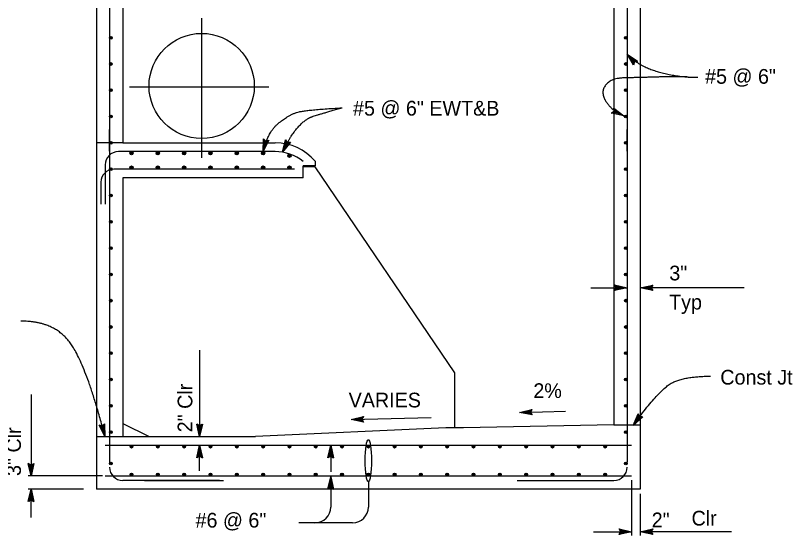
# Model space of a CAD drawing. Extents: x -893 to 867, y -474 to 712.
# Drawn here: x -704.4 to -335.4, y -218.6 to 28.5 of the extents above; entities that cross this region are included whole.
import ezdxf

# ---------------------------------------------------------------- set-up
doc = ezdxf.new("R2010")
doc.units = 0
doc.layers.add('60 Nongeo Data', color=7, linetype='Continuous')

msp = doc.modelspace()

# ---------------------------------------------------------------- linework, layer by layer
at = {"layer": '60 Nongeo Data'}
for p, q in [((-665.95, 122.15), (-665.95, -196.54)), ((-653.46, 122.15), (-653.46, -31.98)), ((-420.17, 122.15), (-420.17, -165.95)), ((-407.67, 122.15), (-407.67, -196.54)), ((-659.71, 92.99), (-659.71, -183.77)), ((-413.92, 92.99), (-413.92, -183.77)), ((-615.96, -39.03), (-615.96, 27.23)), ((-659.06, 18.65), (-659.06, 18.49)), ((-414.58, 18.65), (-414.58, 18.49)), ((-659.06, 6.16), (-659.06, 5.99)), ((-414.58, 6.16), (-414.58, 5.99)), ((-384.98, -0.68), (-380.36, -0.68)), ((-659.06, -6.34), (-659.06, -6.51)), ((-584.03, -5.43), (-650.29, -5.43)), ((-414.58, -6.34), (-414.58, -6.51)), ((-659.06, -18.84), (-659.06, -19.01)), ((-414.58, -18.84), (-414.58, -19.01)), ((-659.71, -35.91), (-659.71, -25.56)), ((-413.92, -35.91), (-413.92, -25.56)), ((-653.46, -31.98), (-665.95, -31.98)), ((-659.06, -31.34), (-659.06, -31.5)), ((-653.46, -31.98), (-580.98, -31.98)), ((-414.58, -31.34), (-414.58, -31.5)), ((-581.1, -36.15), (-655.54, -36.15)), ((-649.29, -36.15), (-649.29, -36.35)), ((-636.79, -36.15), (-636.79, -36.35)), ((-624.29, -36.15), (-624.29, -36.35)), ((-611.8, -36.15), (-611.8, -36.35)), ((-599.3, -36.15), (-599.3, -36.35)), ((-586.81, -36.15), (-586.81, -36.35)), ((-574.31, -37.31), (-574.31, -37.51)), ((-661.79, -42.4), (-661.79, -61.14)), ((-659.71, -42.4), (-659.71, -61.14)), ((-659.06, -43.84), (-659.06, -44)), ((-649.29, -42.91), (-649.29, -43.11)), ((-636.79, -42.91), (-636.79, -43.11)), ((-624.29, -42.91), (-624.29, -43.11)), ((-611.8, -42.91), (-611.8, -43.11)), ((-599.3, -42.91), (-599.3, -43.11)), ((-586.81, -42.91), (-586.81, -43.11)), ((-574.31, -42.91), (-574.31, -43.11)), ((-562.05, -42.92), (-567.72, -42.92)), ((-567.72, -48.64), (-567.72, -42.92)), ((-562.05, -43.44), (-567.72, -43.44)), ((-562.05, -40.66), (-562.05, -42.92)), ((-414.58, -43.84), (-414.58, -44)), ((-571.88, -44.48), (-657.61, -44.48)), ((-663.86, -50.72), (-663.86, -61.14)), ((-653.46, -48.64), (-653.46, -171.55)), ((-567.72, -48.64), (-653.46, -48.64)), ((-659.06, -56.33), (-659.06, -56.5)), ((-414.58, -56.33), (-414.58, -56.5)), ((-659.06, -68.83), (-659.06, -69)), ((-414.58, -68.83), (-414.58, -69)), ((-659.06, -81.33), (-659.06, -81.5)), ((-414.58, -81.33), (-414.58, -81.5)), ((-659.06, -93.83), (-659.06, -93.99)), ((-414.58, -93.83), (-414.58, -93.99)), ((-431.19, -100.84), (-413.92, -100.84)), ((-358.3, -100.84), (-407.67, -100.84)), ((-659.06, -106.32), (-659.06, -106.49)), ((-414.58, -106.32), (-414.58, -106.49)), ((-659.06, -118.82), (-659.06, -118.99)), ((-414.58, -118.82), (-414.58, -118.99)), ((-659.06, -131.31), (-659.06, -131.48)), ((-616.93, -130.49), (-616.93, -171.55)), ((-414.58, -131.31), (-414.58, -131.48)), ((-659.06, -143.81), (-659.06, -143.98)), ((-414.58, -143.81), (-414.58, -143.98)), ((-696.99, -151.6), (-696.99, -190.29)), ((-659.06, -156.31), (-659.06, -156.48)), ((-414.58, -156.31), (-414.58, -156.48)), ((-465.02, -160.16), (-443.19, -159.5)), ((-653.46, -165.3), (-640.96, -171.55)), ((-544.98, -163.45), (-506.95, -162.55)), ((-420.17, -165.95), (-491.62, -167.38)), ((-420.17, -165.95), (-407.67, -165.95)), ((-659.06, -168.81), (-659.06, -168.97)), ((-499.95, -167.38), (-590.45, -171.55)), ((-491.62, -167.38), (-499.95, -167.38)), ((-414.58, -168.81), (-414.58, -168.97)), ((-665.95, -171.55), (-653.46, -171.55)), ((-653.46, -171.55), (-590.45, -171.55)), ((-661.79, -175.71), (-411.84, -175.71)), ((-649.29, -177.02), (-649.29, -176.85)), ((-636.8, -177.02), (-636.8, -176.85)), ((-624.3, -177.02), (-624.3, -176.85)), ((-616.93, -187.79), (-616.93, -175.71)), ((-611.8, -177.02), (-611.8, -176.85)), ((-599.3, -177.02), (-599.3, -176.85)), ((-586.81, -177.02), (-586.81, -176.85)), ((-574.31, -177.02), (-574.31, -176.85)), ((-561.81, -177.02), (-561.81, -176.85)), ((-554.67, -175.71), (-554.67, -188.28)), ((-549.31, -177.02), (-549.31, -176.85)), ((-536.81, -177.02), (-536.81, -176.85)), ((-524.32, -177.02), (-524.32, -176.85)), ((-511.82, -177.02), (-511.82, -176.85)), ((-499.32, -177.02), (-499.32, -176.85)), ((-486.82, -177.02), (-486.82, -176.85)), ((-474.32, -177.02), (-474.32, -176.85)), ((-461.83, -177.02), (-461.83, -176.85)), ((-449.33, -177.02), (-449.33, -176.85)), ((-436.83, -177.02), (-436.83, -176.85)), ((-424.33, -177.02), (-424.33, -176.85)), ((-659.06, -183.67), (-659.06, -183.83)), ((-414.58, -183.67), (-414.58, -183.83)), ((-663.11, -190.29), (-698.31, -190.29)), ((-661.79, -190.29), (-411.84, -190.29)), ((-649.29, -188.99), (-649.29, -189.16)), ((-636.8, -188.99), (-636.8, -189.16)), ((-624.3, -188.99), (-624.3, -189.16)), ((-611.8, -188.99), (-611.8, -189.16)), ((-599.3, -188.99), (-599.3, -189.16)), ((-586.81, -188.99), (-586.81, -189.16)), ((-574.31, -188.99), (-574.31, -189.16)), ((-561.81, -188.99), (-561.81, -189.16)), ((-554.67, -190.7), (-554.67, -205.07)), ((-549.31, -188.99), (-549.31, -189.16)), ((-536.81, -188.99), (-536.81, -189.16)), ((-524.32, -188.99), (-524.32, -189.16)), ((-511.82, -188.99), (-511.82, -189.16)), ((-499.32, -188.99), (-499.32, -189.16)), ((-486.82, -188.99), (-486.82, -189.16)), ((-474.32, -188.99), (-474.32, -189.16)), ((-461.83, -188.99), (-461.83, -189.16)), ((-449.33, -188.99), (-449.33, -189.16)), ((-436.83, -188.99), (-436.83, -189.16)), ((-424.33, -188.99), (-424.33, -189.16)), ((-607.55, -192.38), (-653.46, -192.38)), ((-643.04, -192.38), (-605.55, -192.38)), ((-536.81, -193), (-536.81, -205.07)), ((-466.08, -192.38), (-420.17, -192.38)), ((-411.84, -192.24), (-411.84, -218.55)), ((-407.67, -194.19), (-407.67, -194.19)), ((-672.06, -196.54), (-698.31, -196.54)), ((-696.99, -209.97), (-696.99, -196.54)), ((-407.67, -196.54), (-665.95, -196.54)), ((-407.67, -198.71), (-407.67, -218.55)), ((-544.31, -212.56), (-569.85, -212.56)), ((-429.81, -216.77), (-411.84, -216.77)), ((-364.37, -216.77), (-407.67, -216.77))]:
    msp.add_line(p, q, dxfattribs=at)
for points in [[(-410.9, 5.01), (-413.92, 10.25), (-408.96, 6.79), (-409.36, 6.7), (-412.99, 9.24), (-410.78, 5.4), (-410.66, 5.79), (-412.08, 8.24), (-409.76, 6.62), (-410.16, 6.54), (-411.16, 7.24), (-410.55, 6.18), (-410.46, 6.48), (-408.96, 6.79), (-410.46, 6.48)], [(-420.22, -15.49), (-415.44, -19.19), (-421.34, -17.86), (-421, -17.64), (-416.68, -18.61), (-420.18, -15.89), (-420.14, -16.29), (-417.9, -18.03), (-420.66, -17.41), (-420.32, -17.18), (-419.13, -17.45), (-420.1, -16.7), (-420.07, -17.01), (-421.34, -17.86), (-420.07, -17.01)], [(-584.1, -30.73), (-586.8, -36.15), (-586.65, -30.1), (-586.36, -30.39), (-586.47, -34.82), (-584.49, -30.85), (-584.88, -30.97), (-586.14, -33.51), (-586.08, -30.67), (-585.79, -30.96), (-585.82, -32.19), (-585.27, -31.09), (-585.57, -31.18), (-586.65, -30.1), (-585.57, -31.18)], [(-584.1, -30.73), (-586.8, -36.15), (-586.65, -30.1), (-586.36, -30.39), (-586.47, -34.82), (-584.49, -30.85), (-584.88, -30.97), (-586.14, -33.51), (-586.08, -30.67), (-585.79, -30.96), (-585.82, -32.19), (-585.27, -31.09), (-585.57, -31.18), (-586.65, -30.1), (-585.57, -31.18)], [(-573.84, -31.69), (-577.61, -36.42), (-576.2, -30.54), (-575.98, -30.88), (-577.01, -35.19), (-574.25, -31.72), (-574.65, -31.76), (-576.42, -33.98), (-575.76, -31.22), (-575.54, -31.56), (-575.82, -32.75), (-575.06, -31.79), (-575.37, -31.82), (-576.2, -30.54), (-575.37, -31.82)], [(-419.83, -99.52), (-413.92, -100.84), (-419.83, -102.15), (-419.62, -101.8), (-415.29, -100.85), (-419.62, -99.87), (-419.41, -100.22), (-416.64, -100.84), (-419.41, -101.45), (-419.2, -101.1), (-418, -100.84), (-419.2, -100.57), (-419.04, -100.84), (-419.83, -102.15), (-419.04, -100.84)], [(-401.77, -102.16), (-407.67, -100.84), (-401.77, -99.53), (-401.98, -99.88), (-406.3, -100.84), (-401.98, -101.81), (-402.18, -101.46), (-404.95, -100.84), (-402.19, -100.23), (-402.4, -100.58), (-403.59, -100.85), (-402.39, -101.11), (-402.56, -100.84), (-401.77, -99.53), (-402.56, -100.84)], [(-539.05, -164.63), (-544.98, -163.45), (-539.11, -162), (-539.31, -162.35), (-543.61, -163.41), (-539.27, -164.28), (-539.48, -163.94), (-542.27, -163.38), (-539.51, -162.71), (-539.72, -163.06), (-540.91, -163.35), (-539.7, -163.59), (-539.87, -163.33), (-539.11, -162), (-539.87, -163.33)], [(-459.08, -161.3), (-465.02, -160.16), (-459.16, -158.67), (-459.36, -159.03), (-463.65, -160.12), (-459.3, -160.96), (-459.51, -160.61), (-462.3, -160.08), (-459.55, -159.38), (-459.75, -159.74), (-460.94, -160.04), (-459.73, -160.27), (-459.9, -160.01), (-459.16, -158.67), (-459.9, -160.01)], [(-406.47, -162.22), (-411, -166.22), (-408.6, -160.67), (-408.44, -161.05), (-410.2, -165.11), (-406.88, -162.18), (-407.28, -162.14), (-409.41, -164.02), (-408.28, -161.42), (-408.12, -161.8), (-408.61, -162.92), (-407.68, -162.11), (-408, -162.08), (-408.6, -160.67), (-408, -162.08)], [(-662.09, -165.5), (-661.89, -171.55), (-664.64, -166.16), (-664.24, -166.27), (-662.23, -170.22), (-662.38, -165.79), (-662.66, -166.08), (-662.57, -168.91), (-663.85, -166.39), (-663.46, -166.5), (-662.91, -167.6), (-662.95, -166.37), (-663.17, -166.59), (-664.64, -166.16), (-663.17, -166.59)], [(-615.61, -165.64), (-616.93, -171.55), (-618.24, -165.64), (-617.89, -165.85), (-616.93, -170.18), (-615.96, -165.85), (-616.31, -166.06), (-616.93, -168.83), (-617.54, -166.06), (-617.19, -166.27), (-616.93, -167.47), (-616.66, -166.27), (-616.93, -166.43), (-618.24, -165.64), (-616.93, -166.43)], [(-618.25, -181.62), (-616.93, -175.71), (-615.62, -181.62), (-615.97, -181.41), (-616.93, -177.08), (-617.9, -181.41), (-617.55, -181.2), (-616.93, -178.43), (-616.32, -181.2), (-616.67, -180.99), (-616.93, -179.79), (-617.2, -180.99), (-616.93, -180.83), (-615.62, -181.62), (-616.93, -180.83)], [(-555.99, -181.62), (-554.67, -175.71), (-553.36, -181.62), (-553.71, -181.41), (-554.66, -177.08), (-555.64, -181.41), (-555.29, -181.2), (-554.67, -178.43), (-554.06, -181.2), (-554.4, -180.99), (-554.67, -179.79), (-554.94, -180.99), (-554.67, -180.83), (-553.36, -181.62), (-554.67, -180.83)], [(-695.67, -184.39), (-696.99, -190.29), (-698.3, -184.39), (-697.95, -184.6), (-696.99, -188.92), (-696.02, -184.6), (-696.37, -184.8), (-696.99, -187.57), (-697.6, -184.81), (-697.25, -185.02), (-696.98, -186.21), (-696.72, -185.01), (-696.99, -185.17), (-698.3, -184.39), (-696.99, -185.17)], [(-555.99, -196.61), (-554.67, -190.7), (-553.36, -196.61), (-553.71, -196.4), (-554.66, -192.07), (-555.64, -196.4), (-555.29, -196.19), (-554.67, -193.42), (-554.06, -196.19), (-554.4, -195.98), (-554.67, -194.78), (-554.94, -195.98), (-554.67, -195.82), (-553.36, -196.61), (-554.67, -195.82)], [(-698.31, -202.45), (-696.99, -196.54), (-695.68, -202.45), (-696.03, -202.24), (-696.98, -197.91), (-697.96, -202.24), (-697.61, -202.03), (-696.99, -199.26), (-696.38, -202.03), (-696.73, -201.82), (-696.99, -200.62), (-697.26, -201.82), (-696.99, -201.66), (-695.68, -202.45), (-696.99, -201.66)], [(-417.74, -215.45), (-411.84, -216.77), (-417.75, -218.08), (-417.54, -217.73), (-413.21, -216.77), (-417.54, -215.8), (-417.33, -216.15), (-414.56, -216.77), (-417.33, -217.38), (-417.12, -217.03), (-415.92, -216.76), (-417.12, -216.5), (-416.96, -216.77), (-417.75, -218.08), (-416.96, -216.77)], [(-401.77, -218.09), (-407.67, -216.77), (-401.77, -215.46), (-401.98, -215.81), (-406.3, -216.76), (-401.98, -217.74), (-402.18, -217.39), (-404.95, -216.77), (-402.19, -216.16), (-402.4, -216.51), (-403.59, -216.77), (-402.39, -217.04), (-402.56, -216.77), (-401.77, -215.46), (-402.56, -216.77)]]:
    msp.add_lwpolyline(points, close=True, dxfattribs=at)
msp.add_lwpolyline([(-495.79, -167.38), (-495.79, -141.34), (-562.05, -43.44)], dxfattribs=at)
for centre, radius in [((-659.06, 18), 0.651), ((-659.06, 18), 0.484), ((-615.96, -4.94), 25), ((-414.58, 18), 0.651), ((-414.58, 18), 0.484), ((-659.06, 18), 0.242), ((-414.58, 18), 0.242), ((-659.06, 5.51), 0.651), ((-659.06, 5.51), 0.484), ((-659.06, 5.51), 0.242), ((-414.58, 5.51), 0.651), ((-414.58, 5.51), 0.484), ((-414.58, 5.51), 0.242), ((-659.06, -6.99), 0.651), ((-659.06, -6.99), 0.484), ((-659.06, -6.99), 0.242), ((-414.58, -6.99), 0.651), ((-414.58, -6.99), 0.484), ((-414.58, -6.99), 0.242), ((-659.06, -19.49), 0.651), ((-659.06, -19.49), 0.484), ((-659.06, -19.49), 0.242), ((-414.58, -19.49), 0.651), ((-414.58, -19.49), 0.484), ((-414.58, -19.49), 0.242), ((-659.06, -31.99), 0.651), ((-659.06, -31.99), 0.484), ((-659.06, -31.99), 0.242), ((-414.58, -31.99), 0.651), ((-414.58, -31.99), 0.484), ((-414.58, -31.99), 0.242), ((-649.29, -36.93), 0.781), ((-649.29, -36.93), 0.581), ((-649.29, -36.93), 0.29), ((-636.79, -36.93), 0.781), ((-636.79, -36.93), 0.581), ((-636.79, -36.93), 0.29), ((-624.29, -36.93), 0.781), ((-624.29, -36.93), 0.581), ((-624.29, -36.93), 0.29), ((-611.8, -36.93), 0.781), ((-611.8, -36.93), 0.581), ((-611.8, -36.93), 0.29), ((-599.3, -36.93), 0.781), ((-599.3, -36.93), 0.581), ((-599.3, -36.93), 0.29), ((-586.81, -36.93), 0.781), ((-586.81, -36.93), 0.581), ((-586.81, -36.93), 0.29), ((-574.31, -38.09), 0.781), ((-574.31, -38.09), 0.581), ((-574.31, -38.09), 0.29), ((-659.06, -44.49), 0.651), ((-659.06, -44.49), 0.484), ((-659.06, -44.49), 0.242), ((-649.29, -43.69), 0.781), ((-649.29, -43.69), 0.581), ((-649.29, -43.69), 0.29), ((-636.79, -43.69), 0.781), ((-636.79, -43.69), 0.581), ((-636.79, -43.69), 0.29), ((-624.29, -43.69), 0.781), ((-624.29, -43.69), 0.581), ((-624.29, -43.69), 0.29), ((-611.8, -43.69), 0.781), ((-611.8, -43.69), 0.581), ((-611.8, -43.69), 0.29), ((-599.3, -43.69), 0.781), ((-599.3, -43.69), 0.581), ((-599.3, -43.69), 0.29), ((-586.81, -43.69), 0.781), ((-586.81, -43.69), 0.581), ((-586.81, -43.69), 0.29), ((-574.31, -43.69), 0.781), ((-574.31, -43.69), 0.581), ((-574.31, -43.69), 0.29), ((-414.58, -44.49), 0.651), ((-414.58, -44.49), 0.484), ((-414.58, -44.49), 0.242), ((-659.06, -56.98), 0.651), ((-659.06, -56.98), 0.484), ((-659.06, -56.98), 0.242), ((-414.58, -56.98), 0.651), ((-414.58, -56.98), 0.484), ((-414.58, -56.98), 0.242), ((-659.06, -69.48), 0.651), ((-659.06, -69.48), 0.484), ((-659.06, -69.48), 0.242), ((-414.58, -69.48), 0.651), ((-414.58, -69.48), 0.484), ((-414.58, -69.48), 0.242), ((-659.06, -81.98), 0.651), ((-659.06, -81.98), 0.484), ((-659.06, -81.98), 0.242), ((-414.58, -81.98), 0.651), ((-414.58, -81.98), 0.484), ((-414.58, -81.98), 0.242), ((-659.06, -94.48), 0.651), ((-659.06, -94.48), 0.484), ((-659.06, -94.48), 0.242), ((-414.58, -94.48), 0.651), ((-414.58, -94.48), 0.484), ((-414.58, -94.48), 0.242), ((-659.06, -106.98), 0.651), ((-659.06, -106.98), 0.484), ((-659.06, -106.98), 0.242), ((-414.58, -106.98), 0.651), ((-414.58, -106.98), 0.484), ((-414.58, -106.98), 0.242), ((-659.06, -119.47), 0.651), ((-659.06, -119.47), 0.484), ((-659.06, -119.47), 0.242), ((-414.58, -119.47), 0.651), ((-414.58, -119.47), 0.484), ((-414.58, -119.47), 0.242), ((-659.06, -131.97), 0.651), ((-659.06, -131.97), 0.484), ((-659.06, -131.97), 0.242), ((-414.58, -131.97), 0.651), ((-414.58, -131.97), 0.484), ((-414.58, -131.97), 0.242), ((-659.06, -144.46), 0.651), ((-414.58, -144.46), 0.651), ((-659.06, -144.46), 0.484), ((-659.06, -144.46), 0.242), ((-414.58, -144.46), 0.484), ((-414.58, -144.46), 0.242), ((-659.06, -156.96), 0.651), ((-659.06, -156.96), 0.484), ((-659.06, -156.96), 0.242), ((-414.58, -156.96), 0.651), ((-414.58, -156.96), 0.484), ((-414.58, -156.96), 0.242), ((-659.06, -169.46), 0.651), ((-659.06, -169.46), 0.484), ((-659.06, -169.46), 0.242), ((-414.58, -169.46), 0.651), ((-414.58, -169.46), 0.484), ((-414.58, -169.46), 0.242), ((-649.29, -176.36), 0.651), ((-649.29, -176.36), 0.484), ((-649.29, -176.36), 0.242), ((-636.8, -176.36), 0.651), ((-636.8, -176.36), 0.484), ((-636.8, -176.36), 0.242), ((-624.3, -176.36), 0.651), ((-624.3, -176.36), 0.484), ((-624.3, -176.36), 0.242), ((-611.8, -176.36), 0.651), ((-611.8, -176.36), 0.484), ((-611.8, -176.36), 0.242), ((-599.3, -176.36), 0.651), ((-599.3, -176.36), 0.484), ((-599.3, -176.36), 0.242), ((-586.81, -176.36), 0.651), ((-586.81, -176.36), 0.484), ((-586.81, -176.36), 0.242), ((-574.31, -176.36), 0.651), ((-574.31, -176.36), 0.484), ((-574.31, -176.36), 0.242), ((-561.81, -176.36), 0.651), ((-561.81, -176.36), 0.484), ((-561.81, -176.36), 0.242), ((-549.31, -176.36), 0.651), ((-549.31, -176.36), 0.484), ((-549.31, -176.36), 0.242), ((-536.81, -176.36), 0.651), ((-536.81, -176.36), 0.484), ((-536.81, -176.36), 0.242), ((-524.32, -176.36), 0.651), ((-524.32, -176.36), 0.484), ((-524.32, -176.36), 0.242), ((-511.82, -176.36), 0.651), ((-511.82, -176.36), 0.484), ((-511.82, -176.36), 0.242), ((-499.32, -176.36), 0.651), ((-499.32, -176.36), 0.484), ((-499.32, -176.36), 0.242), ((-486.82, -176.36), 0.651), ((-486.82, -176.36), 0.484), ((-486.82, -176.36), 0.242), ((-474.32, -176.36), 0.651), ((-474.32, -176.36), 0.484), ((-474.32, -176.36), 0.242), ((-461.83, -176.36), 0.651), ((-461.83, -176.36), 0.484), ((-461.83, -176.36), 0.242), ((-449.33, -176.36), 0.651), ((-449.33, -176.36), 0.484), ((-449.33, -176.36), 0.242), ((-436.83, -176.36), 0.651), ((-436.83, -176.36), 0.484), ((-436.83, -176.36), 0.242), ((-424.33, -176.36), 0.651), ((-424.33, -176.36), 0.484), ((-424.33, -176.36), 0.242), ((-659.06, -184.32), 0.651), ((-659.06, -184.32), 0.484), ((-659.06, -184.32), 0.242), ((-414.58, -184.32), 0.651), ((-414.58, -184.32), 0.484), ((-414.58, -184.32), 0.242), ((-649.29, -189.64), 0.651), ((-649.29, -189.64), 0.484), ((-649.29, -189.64), 0.242), ((-636.8, -189.64), 0.651), ((-636.8, -189.64), 0.484), ((-636.8, -189.64), 0.242), ((-624.3, -189.64), 0.651), ((-624.3, -189.64), 0.484), ((-624.3, -189.64), 0.242), ((-611.8, -189.64), 0.651), ((-611.8, -189.64), 0.484), ((-611.8, -189.64), 0.242), ((-599.3, -189.64), 0.651), ((-599.3, -189.64), 0.484), ((-599.3, -189.64), 0.242), ((-586.81, -189.64), 0.651), ((-586.81, -189.64), 0.484), ((-586.81, -189.64), 0.242), ((-574.31, -189.64), 0.651), ((-574.31, -189.64), 0.484), ((-574.31, -189.64), 0.242), ((-561.81, -189.64), 0.651), ((-561.81, -189.64), 0.484), ((-561.81, -189.64), 0.242), ((-549.31, -189.64), 0.651), ((-549.31, -189.64), 0.484), ((-549.31, -189.64), 0.242), ((-536.81, -189.64), 0.651), ((-536.81, -189.64), 0.484), ((-536.81, -189.64), 0.242), ((-524.32, -189.64), 0.651), ((-524.32, -189.64), 0.484), ((-524.32, -189.64), 0.242), ((-511.82, -189.64), 0.651), ((-511.82, -189.64), 0.484), ((-511.82, -189.64), 0.242), ((-499.32, -189.64), 0.651), ((-499.32, -189.64), 0.484), ((-499.32, -189.64), 0.242), ((-486.82, -189.64), 0.651), ((-486.82, -189.64), 0.484), ((-486.82, -189.64), 0.242), ((-474.32, -189.64), 0.651), ((-474.32, -189.64), 0.484), ((-474.32, -189.64), 0.242), ((-461.83, -189.64), 0.651), ((-461.83, -189.64), 0.484), ((-461.83, -189.64), 0.242), ((-449.33, -189.64), 0.651), ((-449.33, -189.64), 0.484), ((-449.33, -189.64), 0.242), ((-436.83, -189.64), 0.651), ((-436.83, -189.64), 0.484), ((-436.83, -189.64), 0.242), ((-424.33, -189.64), 0.651), ((-424.33, -189.64), 0.484), ((-424.33, -189.64), 0.242)]:
    msp.add_circle(centre, radius, dxfattribs=at)
for centre, radius, start, end in [((-580.98, -56.98), 25, 40.7495, 89.9997), ((-655.54, -42.4), 6.25, 90, 180), ((-580.98, -56.98), 20.83, 50.7716, 90.3175), ((-657.61, -50.72), 6.25, 90, 180), ((-653.46, -186.13), 6.25, 180, 270), ((-420.17, -186.13), 6.25, 270, 0), ((-562.17, -205.07), 7.5, 270, 0), ((-544.31, -205.07), 7.5, 270, 0)]:
    msp.add_arc(centre, radius, start, end, dxfattribs=at)
msp.add_ellipse((-536.81, -183), major_axis=(0, 10), ratio=0.15, dxfattribs=at)
for points in [[(-413.92, 10.25), (-405.47, 1.05), (-384.98, -0.68)], [(-384.98, -0.68), (-394.75, -0.52), (-408.42, -0.97), (-420.37, -1.12), (-425.45, -5.53), (-425.37, -10.6), (-420.52, -16.8), (-415.44, -19.19)], [(-586.8, -36.15), (-584.51, -26.87), (-574.61, -18.58), (-566.21, -16.23), (-549.31, -15.34)], [(-577.61, -36.42), (-573.63, -28.23), (-566.58, -20.56), (-560.4, -18.46), (-549.31, -15.34)], [(-661.89, -171.55), (-670.38, -138.71), (-685.48, -116.67), (-701.84, -116.67)], [(-411, -166.22), (-397.87, -148.11), (-385.3, -142.86), (-374.23, -142.86)]]:
    msp.add_open_spline(points, degree=2, dxfattribs=at)

# ---------------------------------------------------------------- texts
for s, height, p in [('#5 @ 6"', 7, (-376.88, -3.89)), ('#5 @ 6" EWT&B', 7, (-544.08, -19.01)), ('3"', 6.999, (-393.88, -97.34)), ('Typ', 6.999, (-393.97, -111.17)), ('Const Jt', 7, (-369.65, -146.85)), ('2%', 7, (-458.44, -153.24)), ('VARIES', 7, (-546.16, -157.7)), ('Clr', 6.999, (-383.32, -213.84)), ('#6 @ 6"', 7, (-618.88, -214.8)), ('2"', 6.999, (-402.23, -214.67))]:
    msp.add_text(s, height=height, dxfattribs=at).set_placement(p)
for s, p in [('2" Clr', (-620.38, -169.52)), ('3" Clr', (-701.8, -190.28))]:
    msp.add_text(s, height=6.999, rotation=90, dxfattribs=at).set_placement(p)

doc.saveas('drawing.dxf')
